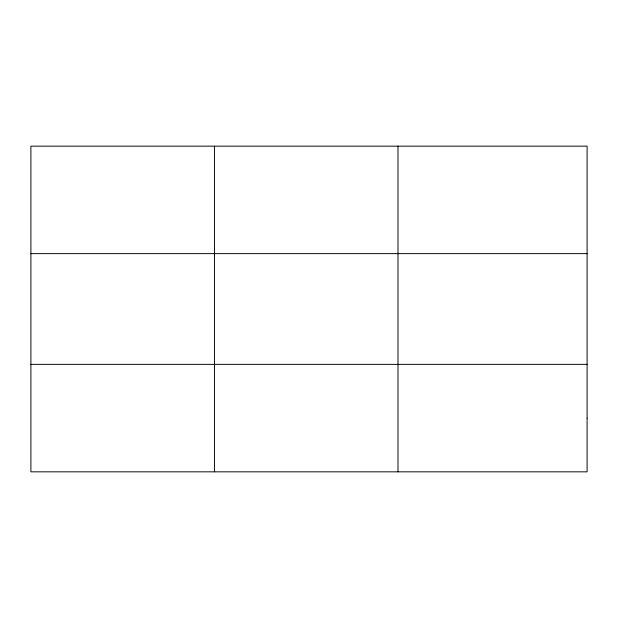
<?xml version="1.0" encoding="UTF-8"?>
<svg xmlns="http://www.w3.org/2000/svg" width="618" height="618" viewBox="0 0 618 618"><rect width="100%" height="100%" fill="white"/><g stroke="black" fill="none" stroke-linecap="round" stroke-linejoin="round"><path stroke-width="0.93" d="M214.446 471.835L214.446 146.165M397.992 471.835L397.992 146.165M30.9 253.635L587.1 253.635M30.9 364.365L587.1 364.365M587.1 418.1L587.1 471.835L30.9 471.835L30.9 146.165L587.1 146.165L587.1 418.1"/></g></svg>
